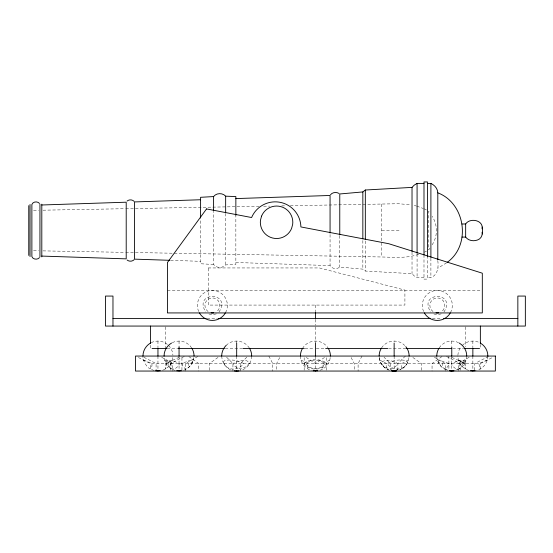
<?xml version="1.0" encoding="UTF-8"?>
<svg xmlns="http://www.w3.org/2000/svg" width="553" height="553" viewBox="0 0 553 553"><rect width="100%" height="100%" fill="white"/><g stroke="black" fill="none" stroke-linecap="round" stroke-linejoin="round"><path stroke-width="0.41" stroke-dasharray="2.77 2.07" d="M438.066 361.814L438.087 360.701L439.282 360.093L448.953 363.549L447.75 366.66L445.276 369.038L441.349 366.66L438.066 361.814L442.4 363.549L442.4 367.607M407.236 363.28L407.374 361.814L406.407 360.701C400.054 359.084 392.865 360.183 387.211 363.549C391.565 370.628 403.434 371.187 407.236 363.28L406.351 363.549L406.351 364.565M172.75 357.604C172.349 363.687 167.614 368.892 161.842 370.538M193.847 357.604C193.446 363.687 188.704 368.892 182.939 370.538M330.203 357.604C329.802 363.687 325.067 368.892 319.295 370.538M408.93 357.604C408.536 363.065 404.637 368.146 399.466 369.936M466.767 356.056C466.732 362.685 462.045 368.789 455.651 370.538M487.864 356.056C487.822 362.685 483.142 368.789 476.748 370.538M437.803 260.622C438.667 267.016 437.838 275.021 430.898 277.654L427.441 277.654M164.884 360.701L165.126 360.093L168.859 360.093L175.508 361.814L179.594 363.549C178.266 366.577 175.419 369.598 171.81 369.038L169.342 366.66L168.14 363.549L164.884 360.701L171.008 363.549L171.008 368.623M279.707 357.556L276.604 363.549L276.604 371.049M361.987 356.056L358.102 363.549L358.102 371.049M432.156 244.82C437.824 236.186 437.824 224.877 432.156 216.251M192.762 361.814L189.479 366.66L185.545 369.038L183.078 366.66L181.875 363.549L189.071 360.701L191.545 360.093L192.741 360.701L192.762 361.814L188.428 363.549L188.428 367.607M429.916 248.249L428.658 249.908L428.658 211.156L429.916 212.815M219.023 312.058C232.108 291.313 192.686 291.313 205.771 312.058M443.955 312.058C457.041 291.313 417.619 291.313 430.704 312.058M465.937 360.701L462.688 363.549L461.485 366.66L459.011 369.038C455.409 369.598 452.554 366.577 451.234 363.549L458.852 360.701L465.702 360.093L465.937 360.701L459.82 363.549L459.82 368.623M246.783 357.21L240.437 363.549L240.437 371.049M405.384 356.056L397.89 363.549L397.89 371.049M235.855 214.37L235.855 264.5L225.652 264.894C222.617 268.378 216.347 268.26 213.596 264.493L213.596 211.211M396.079 370.538L397.89 369.038M446.617 262.793L437.803 268.24M423.992 277.654L417.08 277.654L414.218 275.926L412.026 273.68L365.326 271.053L362.844 269.131L339.77 267.092C336.957 269.47 331.855 269.007 330.065 265.599L330.065 233.836M217.993 357.459L209.38 363.549L209.38 370.22M441.992 356.526L432.052 363.549L432.052 371.049M324.507 357.487L315.41 363.549L306.321 357.487M171.416 360.839L166.709 363.549L165.458 369.038L165.458 363.549L178.93 357.425M197.836 356.457L185.545 363.549L185.545 371.049M469.151 357.266L458.264 363.549L458.264 371.049M184.287 356.45L170.566 363.549L170.566 371.049M488.465 356.45L474.744 363.549L474.744 371.049M329.83 360.093L322.911 363.549L322.911 369.038M408.556 360.093L401.637 363.549L401.637 369.038M138.402 357.521L150.464 363.549L480.363 363.549L492.426 357.521M424.137 252.216L426.439 251.11M456.384 369.936L458.264 369.038M216.327 313.862L212.4 314.802L208.467 313.862M441.259 313.862L437.326 314.802L433.4 313.862M418.697 254.318C406.842 258.507 394.033 257.242 381.743 256.986L174.022 253.239M290.38 205.73L398.319 203.732L411.017 204.776M33.533 210.354L38.703 210.264M43.016 210.188L124.895 208.709M125.759 208.695L211.944 207.14M212.808 207.126L259.35 206.29M263.663 206.207L269.698 206.103M281.76 205.882L286.074 205.806M381.743 230.532L401.015 230.532M208.149 267.942L319.371 267.942L404.907 290.083L404.907 305.076L208.218 305.076L208.218 267.942M167.414 290.436L481.456 290.436M207.071 318.563L217.433 318.563M432.391 318.563L441.882 318.563M167.158 348.556L178.059 348.556M225.251 348.556L243.016 348.556M305.062 348.556L314.56 348.556M316.268 348.556L324.901 348.556M388.579 348.556L405.916 348.556M452.769 348.556L463.207 348.556M143.538 360.093L151.971 363.549C152.573 376.711 141.775 360.943 142.964 356.056M487.283 360.093L478.857 363.549L480.108 369.038L480.363 363.549M33.533 250.709L38.703 250.799M43.016 250.882L124.895 252.355M125.759 252.368L173.165 253.226M170.58 260.332L200.594 261.32M235.855 262.488L330.065 265.599M213.596 264.493L200.594 263.76L200.594 218.442M414.273 205.467L416.181 205.979M223.585 363.28L224.477 363.549L224.477 364.565C228.811 371.388 239.587 369.992 243.61 363.549C237.963 360.183 230.774 359.084 224.414 360.701L223.447 361.814L223.585 363.28L224.477 364.565M416.824 206.151L423.342 208.516M468.985 370.538C462.591 368.789 457.905 362.685 457.87 356.056M446.444 369.936C440.672 367.98 436.87 362.056 436.773 356.056M379.351 357.604C379.745 363.065 383.637 368.146 388.814 369.936M300.417 356.056C300.452 362.685 305.138 368.789 311.533 370.538M175.177 370.538C168.783 368.789 164.096 362.685 164.061 356.056M154.08 370.538L150.464 369.038L150.464 363.549M451.898 357.425L465.37 363.549L465.37 369.038L464.112 363.549L459.412 360.839M445.276 369.038L448.407 370.538M424.137 208.847L426.439 209.953M458.444 360.093L465.37 363.549M379.717 360.093L386.644 363.549L386.644 369.038M300.991 360.093L307.917 363.549L307.917 369.038M446.534 356.45L460.262 363.549L460.262 371.049M143.884 357.238L156.084 363.549L156.084 371.049M434.388 357.266L445.276 363.549L445.276 371.049M161.67 357.266L172.564 363.549L172.564 371.049M412.835 357.459L421.448 363.549L421.448 370.22M188.836 356.526L198.776 363.549L198.776 371.049M392.201 370.538L390.39 369.038C387.425 368.436 379.932 365.747 382.268 361.814C387.072 358.261 393.252 361.475 398.001 363.549L395.513 366.66L390.39 369.038L390.39 363.549L384.045 357.21M226.592 357.21L232.937 363.549L232.937 371.049M351.12 357.556L354.224 363.549L354.224 371.049M268.841 356.056L272.719 363.549L272.719 371.049M221.691 356.056L222.202 359.934L223.702 363.549L226.08 366.66A14.993 14.993 0 0 0 232.06 370.316M480.363 344.388L480.363 347.726M472.863 341.056L472.863 347.782M472.863 356.056L472.863 370.538M465.37 326.899L465.37 346.89M451.773 341.056L451.773 346.06M451.773 356.056L451.773 370.538M448.891 356.056L448.891 370.22M430.898 258.161L430.898 277.654M427.441 255.666L427.441 279.113L423.992 279.113L423.992 254.097M417.08 254.097L417.08 277.654M412.026 252.106L412.026 273.68M394.137 341.056L394.137 341.567M394.137 356.056L394.137 370.538M381.743 204.085L381.743 256.986M365.326 241.018L365.326 271.053M362.844 240.52L362.844 269.131M339.77 235.696L339.77 267.092M326.657 357.722L326.657 370.22M315.41 305.076L315.41 311.795M315.41 319.351L315.41 325.226M315.41 326.913L315.41 343.067M315.41 356.056L315.41 371.049M304.164 357.722L304.164 371.049M236.684 341.056L236.684 343.067M236.684 356.056L236.684 370.538M225.652 213.354L225.652 264.894M181.937 357.722L181.937 370.22M179.054 341.056L179.054 347.782M179.054 356.056L179.054 370.22M165.458 326.899L165.458 348.556M157.958 341.056L157.958 347.782M157.958 356.056L157.958 370.22M150.464 345.224L150.464 348.556M208.101 311.574A7.5 7.5 0 0 1 206.94 300.286A7.5 7.5 0 0 1 218.276 300.784A7.5 7.5 0 0 1 216.147 311.927M198.7 311.533A14.993 14.993 0 0 1 213.181 290.456A14.993 14.993 0 0 1 225.382 312.929M433.034 311.574A7.5 7.5 0 0 1 431.872 300.286A7.5 7.5 0 0 1 443.209 300.784A7.5 7.5 0 0 1 441.08 311.927M423.633 311.533A14.993 14.993 0 0 1 438.114 290.456A14.993 14.993 0 0 1 450.315 312.929M151.149 342.694A14.993 14.993 0 0 1 167.994 344.913M168.561 345.452A14.993 14.993 0 0 1 172.937 355.275M457.891 355.275A14.993 14.993 0 0 1 461.216 346.613M462.26 345.452A14.993 14.993 0 0 1 480.363 343.067M302.429 348.556A14.993 14.993 0 0 1 328.399 348.556M404.741 366.66A14.993 14.993 0 0 1 400.241 369.75M389.512 370.316A14.993 14.993 0 0 1 379.227 357.618M381.563 347.892A14.993 14.993 0 0 1 404.741 345.452M172.246 342.694A14.993 14.993 0 0 1 191.635 347.892M251.684 356.056A14.993 14.993 0 0 1 242.788 369.75M226.08 345.452A14.993 14.993 0 0 1 249.265 347.892M439.193 347.892A14.993 14.993 0 0 1 458.582 342.694M249.341 363.28L246.396 366.66L240.437 369.038L235.315 366.66L232.82 363.549C237.569 361.475 243.755 358.261 248.553 361.814L249.341 363.28M304.067 363.28L303.956 363.549C309.231 370.952 321.597 370.952 326.871 363.549L326.761 363.28C320.699 358.441 310.122 358.441 304.067 363.28M324.929 363.549C320.54 370.399 310.288 370.399 305.899 363.549C311.194 359.332 319.634 359.332 324.929 363.549"/><path stroke-width="0.83" d="M482.071 228.831C483.675 220.108 469.905 217.433 465.661 223.986L465.661 237.085C468.343 240.714 473.575 241.564 477.619 239.947C483.039 238.06 482.707 231.666 482.299 227.027M427.441 183.409L430.898 183.409C434.596 185.131 437.693 188.587 437.803 192.824C465.536 203.366 471.391 245.097 447.204 262.364M330.487 194.767C332.457 192.237 336.369 191.85 339.044 193.446M213.596 210.423L213.596 196.571C216.347 192.803 222.617 192.686 225.652 196.177L235.855 196.571L235.855 215.186M339.77 234.831L339.77 193.972L362.844 191.932L365.326 190.011L412.026 187.391L414.218 185.137L417.08 183.409L423.992 183.409M39.491 257.65C37.521 259.972 32.973 259.613 31.88 256.599L31.88 204.465C32.973 201.451 37.521 201.098 39.491 203.421M134.102 259.737C132.298 261.569 129.098 261.659 127.128 260.048M127.128 201.016C129.098 199.405 132.298 199.495 134.102 201.327M391.807 370.745L395.436 370.71M449.444 370.745L453.453 370.793M155.635 370.745L160.287 370.745M176.725 370.745L181.384 370.745M313.088 370.745L317.74 370.745M392.844 370.71L396.466 370.745M450.094 370.793L454.103 370.745M470.534 370.745L475.193 370.745M213.596 196.571L200.594 197.303L200.594 217.923M41.807 204.99L126.208 202.198L126.208 258.866L41.807 256.08M200.594 199.744L134.559 201.928L134.559 259.143L169.716 260.304M235.855 198.582L330.065 195.472L330.065 233.007M462.004 223.986L465.661 223.986M462.004 237.085L465.661 237.085M112.971 318.563L206.207 318.563M218.297 318.563L430.663 318.563M443.61 318.563L517.85 318.563M152.068 348.556L166.792 348.556M178.481 348.556L224.4 348.556M243.099 348.556L304.316 348.556M325.662 348.556L387.729 348.556M406.427 348.556L451.497 348.556M464.029 348.556L479.562 348.556M482.071 232.232L482.299 234.037M517.85 326.063L517.85 296.069L525.35 296.069L525.35 326.063L105.478 326.063L105.478 296.069L112.971 296.069L112.971 326.063M480.363 326.063L480.363 343.558M472.863 348.556L472.863 356.056M472.863 370.538L472.863 371.049M451.773 347.001L451.773 356.056M451.773 370.538L451.773 371.049M437.803 192.824L437.803 259.765M430.898 183.409L430.898 257.345M427.441 256.537L427.441 181.951L423.992 181.951L423.992 254.822M417.08 183.409L417.08 253.281M412.026 187.391L412.026 251.304M394.137 343.067L394.137 356.056M394.137 370.538L394.137 371.049M365.326 190.011L365.326 239.408M362.844 191.932L362.844 238.855M315.41 312.632L315.41 318.507M315.41 343.067L315.41 356.056M315.41 370.538L315.41 371.049M236.684 343.067L236.684 356.056M236.684 370.538L236.684 371.049M225.652 196.177L225.652 212.566M179.054 347.001L179.054 356.056M179.054 370.538L179.054 371.049M157.958 348.556L157.958 356.056M157.958 370.538L157.958 371.049M150.464 326.063L150.464 343.558M41.807 204.195L41.807 256.869M39.947 204.195L39.947 256.869M30.028 204.465L30.028 256.599M28.763 205.654L28.763 255.417M213.7 312.818A7.5 7.5 0 0 1 211.094 312.818M225.382 312.929A14.993 14.993 0 0 1 199.412 312.929M438.633 312.818A7.5 7.5 0 0 1 436.027 312.818M450.315 312.929A14.993 14.993 0 0 1 424.345 312.929M239.034 370.863A14.993 14.993 0 0 1 234.341 370.863M221.691 356.056A14.993 14.993 0 0 1 226.08 345.452M249.673 348.556A14.993 14.993 0 0 1 251.684 356.056M396.487 370.863A14.993 14.993 0 0 1 391.794 370.863M379.144 356.056A14.993 14.993 0 0 1 381.155 348.556M405.791 346.613A14.993 14.993 0 0 1 409.137 356.056M142.964 356.056A14.993 14.993 0 0 1 150.464 343.067M480.363 343.067A14.993 14.993 0 0 1 487.864 356.056M300.417 356.056A14.993 14.993 0 0 1 302.429 348.556M328.399 348.556A14.993 14.993 0 0 1 330.411 356.056M164.061 356.056A14.993 14.993 0 0 1 171.554 343.067M192.043 348.556A14.993 14.993 0 0 1 194.048 356.056M436.773 356.056A14.993 14.993 0 0 1 438.785 348.556M459.267 343.067A14.993 14.993 0 0 1 466.767 356.056M261.541 216.14L260.463 220.239A16.237 16.237 0 0 0 291.59 228.444L292.675 224.352A16.237 16.237 0 0 0 261.541 216.14M206.532 208.923L167.414 262.571L167.414 312.929L482.313 312.929L482.313 273.196L388.773 243.721L300.894 226.937A25.659 25.659 0 0 0 251.601 217.529L206.532 208.923M495.357 356.056L135.464 356.056L135.464 371.049L495.357 371.049L495.357 356.056"/></g></svg>
